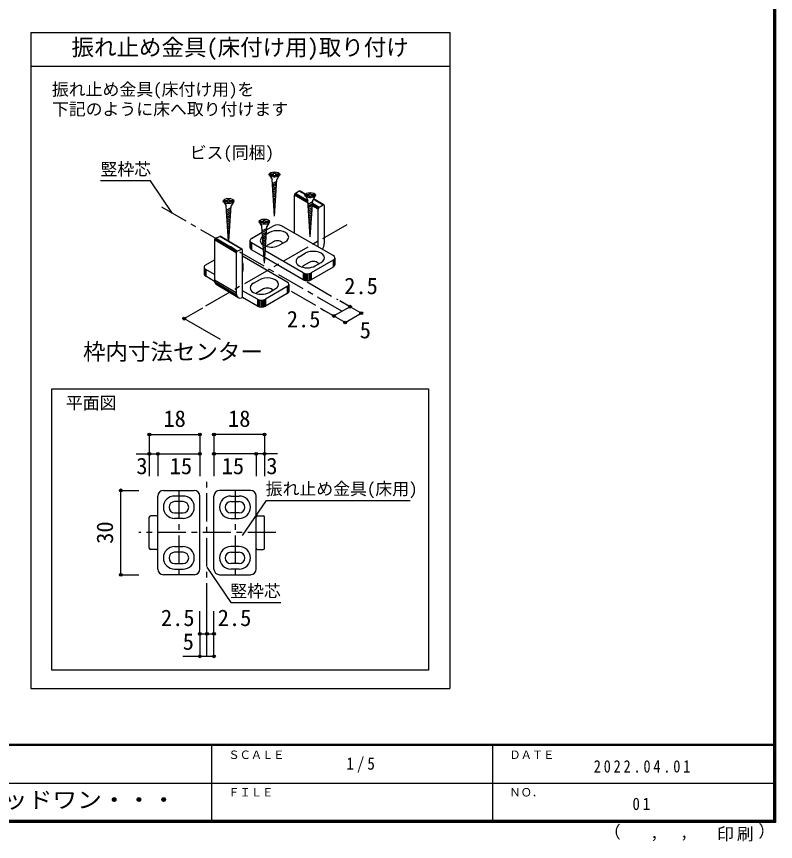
# Model space of a CAD drawing. Units: millimetres, scale not verified, with parts at other scales. Extents: x -973 to 977, y -718 to 696.
# Drawn here: x 302 to 977, y -718 to 16 of the extents above; entities that cross this region are included whole.
import ezdxf
from ezdxf.enums import TextEntityAlignment as Align

# ---------------------------------------------------------------- set-up
doc = ezdxf.new("R2010")
doc.units = ezdxf.units.MM
doc.header["$LTSCALE"] = 5
doc.header["$PDMODE"] = 32
doc.header["$PDSIZE"] = 2.5
doc.linetypes.add('CHAIN1', pattern=[8, 5, -1, 1, -1])
for name, color, linetype in [('0-7_金物', 7, 'Continuous'), ('0-A_文字', 3, 'Continuous'), ('0-B_寸法', 7, 'Continuous'), ('1-4_枠', 4, 'CHAIN1'), ('1-7_金物', 7, 'Continuous'), ('1-A_文字', 7, 'Continuous'), ('1-B_寸法', 7, 'Continuous'), ('F-1_枠', 6, 'Continuous'), ('F-A_文字', 7, 'Continuous')]:
    doc.layers.add(name, color=color, linetype=linetype)
doc.styles.add('ＭＳ ゴシック', font='')
doc.styles.get('ＭＳ ゴシック').set_extended_font_data('MS Gothic')

msp = doc.modelspace()

# ---------------------------------------------------------------- linework, layer by layer
at = {"layer": '0-7_金物'}
for p, q in [((527.124, -124.318), (527.124, -125.352)), ((527.124, -124.318), (530.487, -124.318)), ((530.487, -122.802), (531.521, -122.802)), ((530.487, -124.318), (530.487, -122.802)), ((531.521, -124.318), (531.521, -122.802)), ((531.521, -124.318), (534.884, -124.318)), ((534.884, -125.352), (534.884, -124.318)), ((527.019, -126.09), (528.843, -129.25)), ((527.124, -125.352), (530.487, -125.352)), ((531.004, -161.868), (528.843, -129.25)), ((533.061, -130.824), (529.096, -133.069)), ((530.487, -126.868), (530.487, -125.352)), ((530.487, -126.868), (531.521, -126.868)), ((531.004, -161.868), (533.165, -129.25)), ((531.521, -125.352), (534.884, -125.352)), ((531.521, -126.868), (531.521, -125.352)), ((534.99, -126.09), (533.165, -129.25)), ((532.953, -132.452), (529.196, -134.579)), ((532.845, -134.08), (529.297, -136.089)), ((532.737, -135.709), (529.397, -137.6)), ((532.63, -137.337), (529.497, -139.11)), ((532.522, -138.965), (529.597, -140.621)), ((489.677, -147.88), (489.677, -146.364)), ((489.677, -146.364), (490.71, -146.364)), ((490.71, -147.88), (490.71, -146.364)), ((532.414, -140.593), (529.697, -142.131)), ((532.306, -142.221), (529.797, -143.642)), ((532.198, -143.849), (529.897, -145.152)), ((532.09, -145.477), (529.997, -146.662)), ((548.682, -176.997), (548.682, -143.316)), ((560.843, -150.337), (548.682, -143.316)), ((560.823, -150.026), (548.712, -143.035)), ((560.799, -149.665), (548.8, -142.737)), ((560.773, -149.276), (548.941, -142.445)), ((560.747, -148.888), (549.124, -142.177)), ((560.723, -148.526), (549.337, -141.952)), ((553.101, -139.744), (549.566, -141.785)), ((560.703, -148.215), (549.566, -141.785)), ((558.224, -142.701), (553.101, -139.744)), ((558.316, -142.525), (553.33, -139.647)), ((558.384, -142.42), (553.543, -139.625)), ((558.409, -142.386), (553.726, -139.682)), ((558.839, -144.461), (560.663, -147.621)), ((558.944, -142.689), (558.944, -143.723)), ((558.944, -142.689), (562.307, -142.689)), ((558.944, -143.723), (562.307, -143.723)), ((562.307, -141.173), (563.341, -141.173)), ((562.307, -142.689), (562.307, -141.173)), ((562.307, -145.239), (562.307, -143.723)), ((562.307, -145.239), (563.341, -145.239)), ((563.341, -142.689), (563.341, -141.173)), ((563.341, -142.689), (566.704, -142.689)), ((563.341, -143.723), (566.704, -143.723)), ((563.341, -145.239), (563.341, -143.723)), ((566.809, -144.461), (564.985, -147.621)), ((574.543, -151.894), (565.524, -146.687)), ((574.757, -151.873), (565.587, -146.579)), ((574.94, -151.929), (565.608, -146.542)), ((566.704, -143.723), (566.704, -142.689)), ((486.208, -149.652), (488.033, -152.812)), ((486.314, -147.88), (489.677, -147.88)), ((486.314, -147.88), (486.314, -148.914)), ((486.314, -148.914), (489.677, -148.914)), ((490.106, -184.114), (488.033, -152.812)), ((489.677, -150.43), (489.677, -148.914)), ((489.677, -150.43), (490.71, -150.43)), ((490.274, -184.214), (492.354, -152.812)), ((490.71, -147.88), (494.073, -147.88)), ((494.179, -149.652), (492.354, -152.812)), ((494.073, -148.914), (494.073, -147.88)), ((531.982, -147.105), (530.097, -148.173)), ((531.875, -148.734), (530.197, -149.683)), ((531.767, -150.362), (530.297, -151.194)), ((531.659, -151.99), (530.397, -152.704)), ((531.551, -153.618), (530.497, -154.214)), ((562.824, -180.239), (560.663, -147.621)), ((564.881, -149.195), (560.916, -151.44)), ((564.773, -150.823), (561.016, -152.95)), ((564.665, -152.452), (561.116, -154.461)), ((562.824, -180.239), (564.985, -147.621)), ((569.895, -155.564), (564.659, -152.54)), ((569.925, -155.282), (564.678, -152.253)), ((570.014, -154.985), (564.7, -151.917)), ((570.154, -154.692), (564.724, -151.557)), ((570.337, -154.424), (564.748, -151.198)), ((570.55, -154.199), (564.77, -150.862)), ((570.779, -154.033), (564.789, -150.574)), ((574.315, -151.991), (565.425, -146.859)), ((574.315, -151.991), (570.779, -154.033)), ((575.199, -152.502), (575.199, -186.182)), ((492.25, -154.386), (488.286, -156.631)), ((492.142, -156.014), (488.386, -158.141)), ((492.034, -157.643), (488.486, -159.652)), ((491.927, -159.271), (488.586, -161.162)), ((491.819, -160.899), (488.686, -162.672)), ((531.443, -155.246), (530.597, -155.725)), ((531.335, -156.874), (530.697, -157.235)), ((531.227, -158.502), (530.797, -158.746)), ((564.557, -154.08), (561.216, -155.971)), ((564.449, -155.708), (561.316, -157.481)), ((564.341, -157.336), (561.417, -158.992)), ((564.234, -158.964), (561.517, -160.502)), ((564.126, -160.592), (561.617, -162.013)), ((569.895, -189.244), (569.895, -155.564)), ((491.711, -162.527), (488.786, -164.183)), ((491.603, -164.155), (488.886, -165.693)), ((491.495, -165.783), (488.986, -167.204)), ((491.387, -167.411), (489.086, -168.714)), ((518.028, -168.023), (519.852, -171.183)), ((518.133, -166.251), (521.496, -166.251)), ((518.133, -166.251), (518.133, -167.285)), ((518.133, -167.285), (521.496, -167.285)), ((521.496, -166.251), (521.496, -164.735)), ((521.496, -164.735), (522.53, -164.735)), ((521.496, -168.801), (521.496, -167.285)), ((522.53, -166.251), (522.53, -164.735)), ((522.53, -166.251), (525.893, -166.251)), ((525.998, -168.023), (524.174, -171.183)), ((525.893, -167.285), (525.893, -166.251)), ((564.018, -162.22), (561.717, -163.523)), ((563.91, -163.848), (561.817, -165.034)), ((563.802, -165.477), (561.917, -166.544)), ((563.694, -167.105), (562.017, -168.054)), ((491.279, -169.039), (489.186, -170.225)), ((491.172, -170.668), (489.286, -171.735)), ((491.064, -172.296), (489.386, -173.245)), ((490.956, -173.924), (489.486, -174.756)), ((490.848, -175.552), (489.586, -176.266)), ((522.013, -203.802), (519.852, -171.183)), ((524.07, -172.757), (520.105, -175.002)), ((523.962, -174.386), (520.205, -176.512)), ((523.854, -176.014), (520.305, -178.023)), ((521.496, -168.801), (522.53, -168.801)), ((522.013, -203.802), (524.174, -171.183)), ((523.994, -173.899), (530.12, -170.363)), ((583.153, -196.899), (537.192, -170.363)), ((563.586, -168.733), (562.117, -169.565)), ((563.479, -170.361), (562.217, -171.075)), ((563.371, -171.989), (562.317, -172.586)), ((563.263, -173.617), (562.417, -174.096)), ((563.155, -175.245), (562.517, -175.606)), ((496.823, -194.431), (477.539, -182.94)), ((477.539, -182.94), (477.539, -218.664)), ((496.855, -194.137), (477.572, -182.646)), ((496.951, -193.836), (477.667, -182.345)), ((497.103, -193.548), (477.819, -182.057)), ((497.301, -193.293), (478.018, -181.802)), ((497.532, -193.087), (478.249, -181.597)), ((478.496, -181.456), (482.327, -179.849)), ((497.78, -192.947), (478.496, -181.456)), ((501.61, -191.34), (482.327, -179.849)), ((501.858, -191.273), (482.575, -179.782)), ((502.089, -191.284), (482.805, -179.793)), ((502.287, -191.373), (483.004, -179.882)), ((490.74, -177.18), (489.686, -177.777)), ((490.632, -178.808), (489.786, -179.287)), ((490.524, -180.436), (489.887, -180.797)), ((490.416, -182.065), (489.987, -182.308)), ((510.675, -181.589), (520.178, -176.103)), ((523.746, -177.642), (520.406, -179.533)), ((523.638, -179.27), (520.506, -181.044)), ((523.531, -180.898), (520.606, -182.554)), ((523.423, -182.526), (520.706, -184.064)), ((526.585, -176.486), (523.713, -178.144)), ((563.047, -176.874), (562.617, -177.117)), ((509.211, -183.631), (509.211, -189.754)), ((509.381, -184.378), (509.381, -190.501)), ((509.88, -185.074), (509.88, -191.198)), ((510.675, -185.672), (510.675, -191.796)), ((521.215, -191.757), (510.675, -185.672)), ((523.315, -184.154), (520.806, -185.575)), ((523.207, -185.783), (520.906, -187.085)), ((523.099, -187.411), (521.006, -188.596)), ((522.991, -189.039), (521.106, -190.106)), ((522.883, -190.667), (521.206, -191.617)), ((530.12, -184.651), (524.817, -187.713)), ((540.727, -184.651), (535.424, -187.713)), ((496.823, -194.431), (496.823, -230.154)), ((497.78, -192.947), (501.61, -191.34)), ((502.568, -234.239), (502.568, -192.02)), ((542.343, -220.461), (502.568, -197.497)), ((521.637, -198.125), (510.675, -191.796)), ((522.776, -192.295), (521.306, -193.127)), ((522.668, -193.923), (521.406, -194.637)), ((522.56, -195.551), (521.506, -196.148)), ((522.452, -197.179), (521.606, -197.658)), ((556.637, -212.208), (522.752, -192.645)), ((553.101, -197.919), (558.405, -194.857)), ((469.864, -205.151), (477.539, -200.72)), ((502.845, -204.131), (502.845, -210.255)), ((522.344, -198.808), (521.706, -199.169)), ((522.236, -200.436), (521.806, -200.679)), ((556.637, -218.332), (522.362, -198.543)), ((561.94, -203.022), (556.637, -206.084)), ((583.153, -200.981), (563.708, -212.208)), ((567.244, -206.084), (572.547, -203.022)), ((583.153, -200.981), (583.153, -207.105)), ((583.948, -200.383), (583.948, -206.507)), ((584.448, -199.687), (584.448, -205.811)), ((584.618, -198.94), (584.618, -205.064)), ((468.4, -207.193), (468.4, -213.316)), ((468.57, -207.94), (468.57, -214.064)), ((469.07, -208.636), (469.07, -214.76)), ((477.539, -213.665), (469.864, -209.234)), ((469.864, -209.234), (469.864, -215.358)), ((556.637, -212.208), (556.637, -218.332)), ((557.672, -212.667), (557.672, -218.79)), ((562.672, -212.667), (562.672, -218.79)), ((583.153, -207.105), (563.708, -218.332)), ((563.708, -212.208), (563.708, -218.332)), ((477.643, -219.849), (469.864, -215.358)), ((496.823, -230.154), (477.539, -218.664)), ((512.291, -221.481), (517.594, -218.42)), ((558.878, -212.955), (558.878, -219.079)), ((560.172, -213.053), (560.172, -219.177)), ((561.467, -212.955), (561.467, -219.079)), ((497.018, -231.753), (477.735, -220.263)), ((497.592, -233.079), (478.309, -221.588)), ((498.505, -234.041), (479.222, -222.551)), ((521.129, -226.585), (515.826, -229.646)), ((542.343, -224.543), (522.897, -235.77)), ((526.433, -229.646), (531.736, -226.585)), ((542.343, -224.543), (542.343, -230.667)), ((543.137, -223.945), (543.137, -230.069)), ((543.637, -223.249), (543.637, -229.373)), ((543.807, -222.502), (543.807, -228.626)), ((515.826, -235.77), (502.568, -228.115)), ((515.826, -241.894), (502.568, -234.239)), ((542.343, -230.667), (522.897, -241.894)), ((515.826, -235.77), (515.826, -241.894)), ((516.862, -236.229), (516.862, -242.353)), ((518.068, -236.517), (518.068, -242.641)), ((519.362, -236.616), (519.362, -242.739)), ((520.656, -236.517), (520.656, -242.641)), ((521.862, -236.229), (521.862, -242.353)), ((522.897, -235.77), (522.897, -241.894)), ((333.017, -565.406), (333.017, -315.272)), ((667.876, -565.406), (333.017, -565.406))]:
    msp.add_line(p, q, dxfattribs=at)
for points in [[(490.71, -150.43), (490.71, -148.914), (494.073, -148.914)], [(522.53, -168.801), (522.53, -167.285), (525.893, -167.285)], [(333.017, -315.272), (667.876, -315.272), (667.876, -565.406)]]:
    msp.add_lwpolyline(points, dxfattribs=at)
for centre in [(531.004, -124.835), (490.193, -148.397), (562.824, -143.206), (522.013, -166.768)]:
    msp.add_ellipse(centre, major_axis=(4.71, 0), ratio=0.5, dxfattribs=at)
for centre, major_axis, ratio, start_param, end_param in [((549.566, -142.806), (0.625, 1.083), 0.57735, 0.7853982, 2.3561945), ((553.101, -140.765), (0.625, 1.083), 0.57735, 6.2831853, 7.0685835), ((574.315, -153.012), (0.625, 1.083), 0.57735, 5.4977871, 7.0685835), ((570.779, -155.053), (0.625, 1.083), 0.57735, 0.7853982, 2.3561945), ((533.656, -180.569), (10, 0), 0.57735, 5.4977871, 8.6393798), ((533.656, -172.404), (-5, 0), 0.57735, 3.9269908, 5.4977871), ((478.496, -182.538), (0.64, 1.074), 0.663414, 0.7318184, 2.3026147), ((482.327, -180.932), (0.64, 1.074), 0.663414, 6.2296055, 7.0150037), ((514.211, -183.631), (-5, 0), 0.57735, 5.4977871, 7.0685835), ((528.353, -183.631), (10, 0), 0.57735, 2.4831952, 3.8764508), ((514.211, -189.754), (-5, 0), 0.57735, 6.2831853, 7.0685835), ((528.353, -183.631), (10, 0), 0.57735, 4.1506266, 5.4977871), ((528.353, -189.754), (5, 0), 0.57735, 2.3561945, 2.7802255), ((533.656, -186.692), (5, 0), 0.57735, 0.2617994, 2.3561945), ((569.895, -189.244), (3.75, 6.495), 0.57735, 4.712389, 5.4977871), ((497.78, -194.029), (0.64, 1.074), 0.663414, 0.7318184, 2.3026147), ((501.61, -192.422), (0.64, 1.074), 0.663414, 5.4442074, 7.0150037), ((560.172, -202.002), (10, 0), 0.57735, 2.3561945, 5.4977871), ((565.476, -198.94), (10, 0), 0.57735, 5.4977871, 8.6393798), ((579.618, -198.94), (-5, 0), 0.57735, 2.3561945, 3.9269908), ((473.4, -207.193), (-5, 0), 0.57735, 5.4977871, 7.0685835), ((492.845, -204.131), (10, 0), 0.57735, 6.047146, 6.5192246), ((565.476, -205.064), (5, 0), 0.57735, 0.2617994, 2.3561945), ((579.618, -205.064), (-5, 0), 0.57735, 2.3561945, 3.1415927), ((492.845, -210.255), (10, 0), 0.57735, 6.047146, 6.5192246), ((560.172, -208.125), (5, 0), 0.57735, 2.3561945, 2.7802255), ((560.172, -210.167), (-5, 0), 0.57735, 0.7853982, 2.3561945), ((473.4, -213.316), (-5, 0), 0.57735, 6.2831853, 7.0685835), ((483.284, -216.253), (3.839, 6.443), 0.663414, 2.3026147, 3.0880129), ((524.665, -222.502), (10, 0), 0.57735, 5.4977871, 8.6393798), ((560.172, -216.29), (-5, 0), 0.57735, 0.7853982, 2.3561945), ((519.362, -225.564), (10, 0), 0.57735, 2.3561945, 5.4977871), ((524.665, -228.626), (5, 0), 0.57735, 0.2617994, 2.3561945), ((538.807, -222.502), (-5, 0), 0.57735, 2.3561945, 3.9269908), ((502.568, -227.744), (3.839, 6.443), 0.663414, 2.3026147, 3.873411), ((519.362, -231.688), (5, 0), 0.57735, 2.3561945, 2.7802255), ((538.807, -228.626), (-5, 0), 0.57735, 2.3561945, 3.1415927), ((519.362, -233.729), (-5, 0), 0.57735, 0.7853982, 2.3561945), ((519.362, -239.853), (-5, 0), 0.57735, 0.7853982, 2.3561945)]:
    msp.add_ellipse(centre, major_axis=major_axis, ratio=ratio, start_param=start_param, end_param=end_param, dxfattribs=at)
at = {"layer": '0-A_文字'}
for p, q in [((314.153, 1.5), (686.865, 1.5)), ((314.153, 1.5), (314.153, -581.667)), ((686.865, 1.5), (686.865, -581.667)), ((314.153, -28.5), (686.865, -28.5)), ((314.153, -581.667), (686.865, -581.667))]:
    msp.add_line(p, q, dxfattribs=at)
at = {"layer": '0-A_文字', "color": 4}
for p, q in [((420.635, -130.337), (376.231, -130.337)), ((440.319, -159.429), (420.635, -130.337)), ((502.604, -445.915), (523.828, -414.548)), ((523.828, -414.548), (651.816, -414.548)), ((470.989, -474.02), (492.213, -505.387)), ((492.213, -505.387), (536.618, -505.387))]:
    msp.add_line(p, q, dxfattribs=at)
at = {"layer": '0-B_寸法', "color": 4, "linetype": 'CHAIN1'}
for p, q in [((591.063, -246.46), (428.91, -152.841)), ((595.255, -169.5), (469.504, -242.102)), ((560.172, -220.373), (587.279, -236.023)), ((545.878, -228.626), (575.275, -245.598))]:
    msp.add_line(p, q, dxfattribs=at)
at = {"layer": '0-B_寸法', "color": 4}
for p, q in [((598.21, -242.334), (589.239, -237.154)), ((608.21, -248.107), (589.569, -237.345)), ((450.72, -252.946), (467.364, -243.337)), ((575.275, -245.598), (583.916, -250.587)), ((593.916, -256.36), (575.275, -245.598)), ((598.21, -242.334), (583.916, -250.587)), ((593.916, -256.36), (608.21, -248.107)), ((450.72, -252.946), (482.6, -271.352))]:
    msp.add_line(p, q, dxfattribs=at)
at = {"layer": '0-B_寸法'}
for p in [(598.21, -242.334), (583.916, -250.587), (608.21, -248.107), (450.72, -252.946), (593.916, -256.36)]:
    msp.add_point(p, dxfattribs=at)
at = {"layer": '1-4_枠'}
for p, q in [((470.947, -553.204), (470.947, -395.672)), ((445.947, -405.672), (445.947, -480.672)), ((495.947, -405.672), (495.947, -480.672)), ((532.197, -443.172), (410.493, -443.172))]:
    msp.add_line(p, q, dxfattribs=at)
at = {"layer": '1-7_金物'}
for p, q in [((427.197, -475.672), (427.197, -410.672)), ((432.197, -405.672), (459.697, -405.672)), ((449.697, -410.672), (442.197, -410.672)), ((464.697, -475.672), (464.697, -410.672)), ((477.197, -475.672), (477.197, -410.672)), ((509.697, -405.672), (482.197, -405.672)), ((492.197, -410.672), (499.697, -410.672)), ((514.697, -475.672), (514.697, -410.672)), ((449.697, -415.672), (442.197, -415.672)), ((492.197, -415.672), (499.697, -415.672)), ((419.697, -456.922), (419.697, -429.422)), ((425.947, -428.172), (420.947, -428.172)), ((442.197, -425.672), (449.697, -425.672)), ((449.697, -430.672), (442.197, -430.672)), ((499.697, -425.672), (492.197, -425.672)), ((492.197, -430.672), (499.697, -430.672)), ((515.947, -428.172), (520.947, -428.172)), ((522.197, -456.922), (522.197, -429.422)), ((425.947, -458.172), (420.947, -458.172)), ((442.197, -455.672), (449.697, -455.672)), ((449.697, -460.672), (442.197, -460.672)), ((499.697, -455.672), (492.197, -455.672)), ((492.197, -460.672), (499.697, -460.672)), ((515.947, -458.172), (520.947, -458.172)), ((442.197, -470.672), (449.697, -470.672)), ((442.197, -475.672), (449.697, -475.672)), ((499.697, -470.672), (492.197, -470.672)), ((499.697, -475.672), (492.197, -475.672)), ((459.697, -480.672), (432.197, -480.672)), ((482.197, -480.672), (509.697, -480.672))]:
    msp.add_line(p, q, dxfattribs=at)
for centre, radius, start, end in [((432.197, -410.672), 5, 90, 180), ((442.197, -420.672), 10, 90, 270), ((449.697, -420.672), 10, 270, 90), ((459.697, -410.672), 5, 0, 90), ((482.197, -410.672), 5, 90, 180), ((492.197, -420.672), 10, 90, 270), ((499.697, -420.672), 10, 270, 90), ((509.697, -410.672), 5, 0, 90), ((442.197, -420.672), 5, 90, 270), ((449.697, -420.672), 5, 270, 90), ((492.197, -420.672), 5, 90, 270), ((499.697, -420.672), 5, 270, 90), ((420.947, -429.422), 1.25, 90, 180), ((425.947, -429.422), 1.25, 0, 90), ((515.947, -429.422), 1.25, 90, 180), ((520.947, -429.422), 1.25, 0, 90), ((420.947, -456.922), 1.25, 180, 270), ((425.947, -456.922), 1.25, 270, 0), ((442.197, -465.672), 10, 90, 270), ((442.197, -465.672), 5, 90, 270), ((449.697, -465.672), 10, 270, 90), ((449.697, -465.672), 5, 270, 90), ((492.197, -465.672), 10, 90, 270), ((492.197, -465.672), 5, 90, 270), ((499.697, -465.672), 10, 270, 90), ((499.697, -465.672), 5, 270, 90), ((515.947, -456.922), 1.25, 180, 270), ((520.947, -456.922), 1.25, 270, 0), ((432.197, -475.672), 5, 180, 270), ((459.697, -475.672), 5, 270, 0), ((482.197, -475.672), 5, 180, 270), ((509.697, -475.672), 5, 270, 0)]:
    msp.add_arc(centre, radius, start, end, dxfattribs=at)
at = {"layer": '1-B_寸法', "color": 4}
for p, q in [((419.697, -356.064), (464.697, -356.064)), ((419.697, -356.064), (419.697, -373.172)), ((464.697, -356.064), (464.697, -373.172)), ((477.197, -356.064), (477.197, -373.172)), ((522.197, -356.064), (477.197, -356.064)), ((522.197, -356.064), (522.197, -373.172)), ((408.132, -373.172), (427.197, -373.172)), ((419.697, -373.172), (419.697, -393.172)), ((427.197, -373.172), (427.197, -393.172)), ((427.197, -373.172), (464.697, -373.172)), ((464.697, -373.172), (464.697, -393.172)), ((514.697, -373.172), (477.197, -373.172)), ((477.197, -373.172), (477.197, -393.172)), ((514.697, -373.172), (514.697, -393.172)), ((533.762, -373.172), (514.697, -373.172)), ((522.197, -373.172), (522.197, -393.172)), ((394.314, -405.672), (410.493, -405.672)), ((394.314, -480.672), (394.314, -405.672)), ((394.314, -480.672), (410.493, -480.672)), ((464.697, -533.188), (464.697, -513.188)), ((470.947, -533.188), (470.947, -513.188)), ((477.197, -533.188), (477.197, -513.188)), ((464.697, -533.188), (464.697, -553.204)), ((464.697, -533.188), (470.947, -533.188)), ((470.947, -533.188), (477.197, -533.188)), ((477.197, -553.204), (477.197, -533.188)), ((477.197, -553.204), (449.398, -553.204))]:
    msp.add_line(p, q, dxfattribs=at)
at = {"layer": '1-B_寸法'}
for p in [(419.697, -356.064), (464.697, -356.064), (477.197, -356.064), (522.197, -356.064), (419.697, -373.172), (427.197, -373.172), (464.697, -373.172), (477.197, -373.172), (514.697, -373.172), (522.197, -373.172), (394.314, -405.672), (394.314, -480.672), (464.697, -533.188), (470.947, -533.188), (477.197, -533.188), (464.697, -553.204), (477.197, -553.204)]:
    msp.add_point(p, dxfattribs=at)
at = {"layer": 'F-1_枠'}
for p, q in [((974.986, 695.833), (974.986, -700.833)), ((975.82, 695.833), (975.82, -700.833)), ((976.653, 695.833), (976.653, -700.833)), ((976.653, -631.667), (-973.347, -631.667)), ((976.653, -632.5), (-973.347, -632.5)), ((474.986, -632.5), (474.986, -699.167)), ((724.986, -632.5), (724.986, -699.167)), ((1.653, -665.833), (974.986, -665.834)), ((976.653, -699.167), (-973.347, -699.167)), ((976.653, -700), (-973.347, -700)), ((976.653, -700.833), (-973.347, -700.833))]:
    msp.add_line(p, q, dxfattribs=at)

# ---------------------------------------------------------------- texts
at = {"layer": '0-A_文字', "color": 7, "style": 'ＭＳ ゴシック'}
for s, height, p in [('振れ止め金具(床付け用)取り付け', 14.66, (350.509, -23.5)), ('振れ止め金具(床付け用)を', 11, (333.062, -57.959)), ('下記のように床へ取り付けます', 11, (333.062, -75.495)), ('平面図', 11, (345.459, -336.749))]:
    msp.add_text(s, height=height, dxfattribs=at).set_placement(p, align=Align.BOTTOM_LEFT)
at = {"layer": '0-B_寸法', "style": 'ＭＳ ゴシック'}
for s, height, p in [('ビス(同梱)', 11, (455.576, -114.171)), ('2.5', 14.66, (593.045, -235.611)), ('2.5', 14.66, (541.982, -265.143)), ('5', 14.66, (606.851, -274.873)), ('枠内寸法センター', 14.66, (360.71, -294.116))]:
    msp.add_text(s, height=height, dxfattribs=at).set_placement(p, align=Align.BOTTOM_LEFT)
at = {"layer": '1-A_文字', "style": 'ＭＳ ゴシック'}
for s, p in [('竪枠芯', (376.231, -128.838)), ('振れ止め金具(床用)', (523.233, -413.049)), ('竪枠芯', (491.618, -503.888))]:
    msp.add_text(s, height=11, dxfattribs=at).set_placement(p, align=Align.BOTTOM_LEFT)
at = {"layer": '1-B_寸法', "style": 'ＭＳ ゴシック'}
for s, p in [('18', (432.197, -353.564)), ('18', (489.697, -353.564)), ('3', (408.132, -395.672)), ('15', (437.822, -395.672)), ('15', (484.072, -395.672)), ('3', (523.762, -395.672)), ('2.5', (430.01, -530.688)), ('2.5', (480.538, -530.688)), ('5', (449.398, -551.816))]:
    msp.add_text(s, height=14.66, dxfattribs=at).set_placement(p, align=Align.BOTTOM_LEFT)
msp.add_text('30', height=14.66, rotation=90, dxfattribs=at).set_placement((391.814, -453.172), align=Align.BOTTOM_LEFT)
at = {"layer": 'F-A_文字', "style": 'ＭＳ ゴシック'}
for s, height, p in [('ＳＣＡＬＥ', 7.331, (489.986, -646.667)), ('ＤＡＴＥ', 7.331, (739.986, -646.667)), ('ＦＩＬＥ', 7.331, (489.986, -680)), ('ＮＯ．', 7.331, (739.986, -680.001)), ('（', 11, (823.992, -718.052)), ('）', 11, (961.387, -717.355)), (',', 11, (865.199, -718.052)), (',', 11, (891.686, -717.588))]:
    msp.add_text(s, height=height, dxfattribs=at).set_placement(p, align=Align.BOTTOM_LEFT)
at = {"layer": 'F-A_文字', "style": 'ＭＳ ゴシック', "width": 1.1}
msp.add_text('ウッドワン・・・', height=14.66, dxfattribs=at).set_placement((267.486, -692.5), align=Align.BOTTOM_LEFT)
at = {"layer": 'F-A_文字', "char_height": 11, "attachment_point": 7, "style": 'ＭＳ ゴシック'}
for s, insert in [('\\T1.38;\\W0.9;1/5', (594.986, -656.667)), ('\\T1.39;\\W0.85;2022.04.01', (814.986, -656.667)), ('\\T1.36;\\W0.9;01', (849.361, -690.001)), ('\\T1.17;印刷', (924.678, -717.82))]:
    msp.add_mtext(s, dxfattribs=dict(at, insert=insert))

doc.saveas('drawing.dxf')
